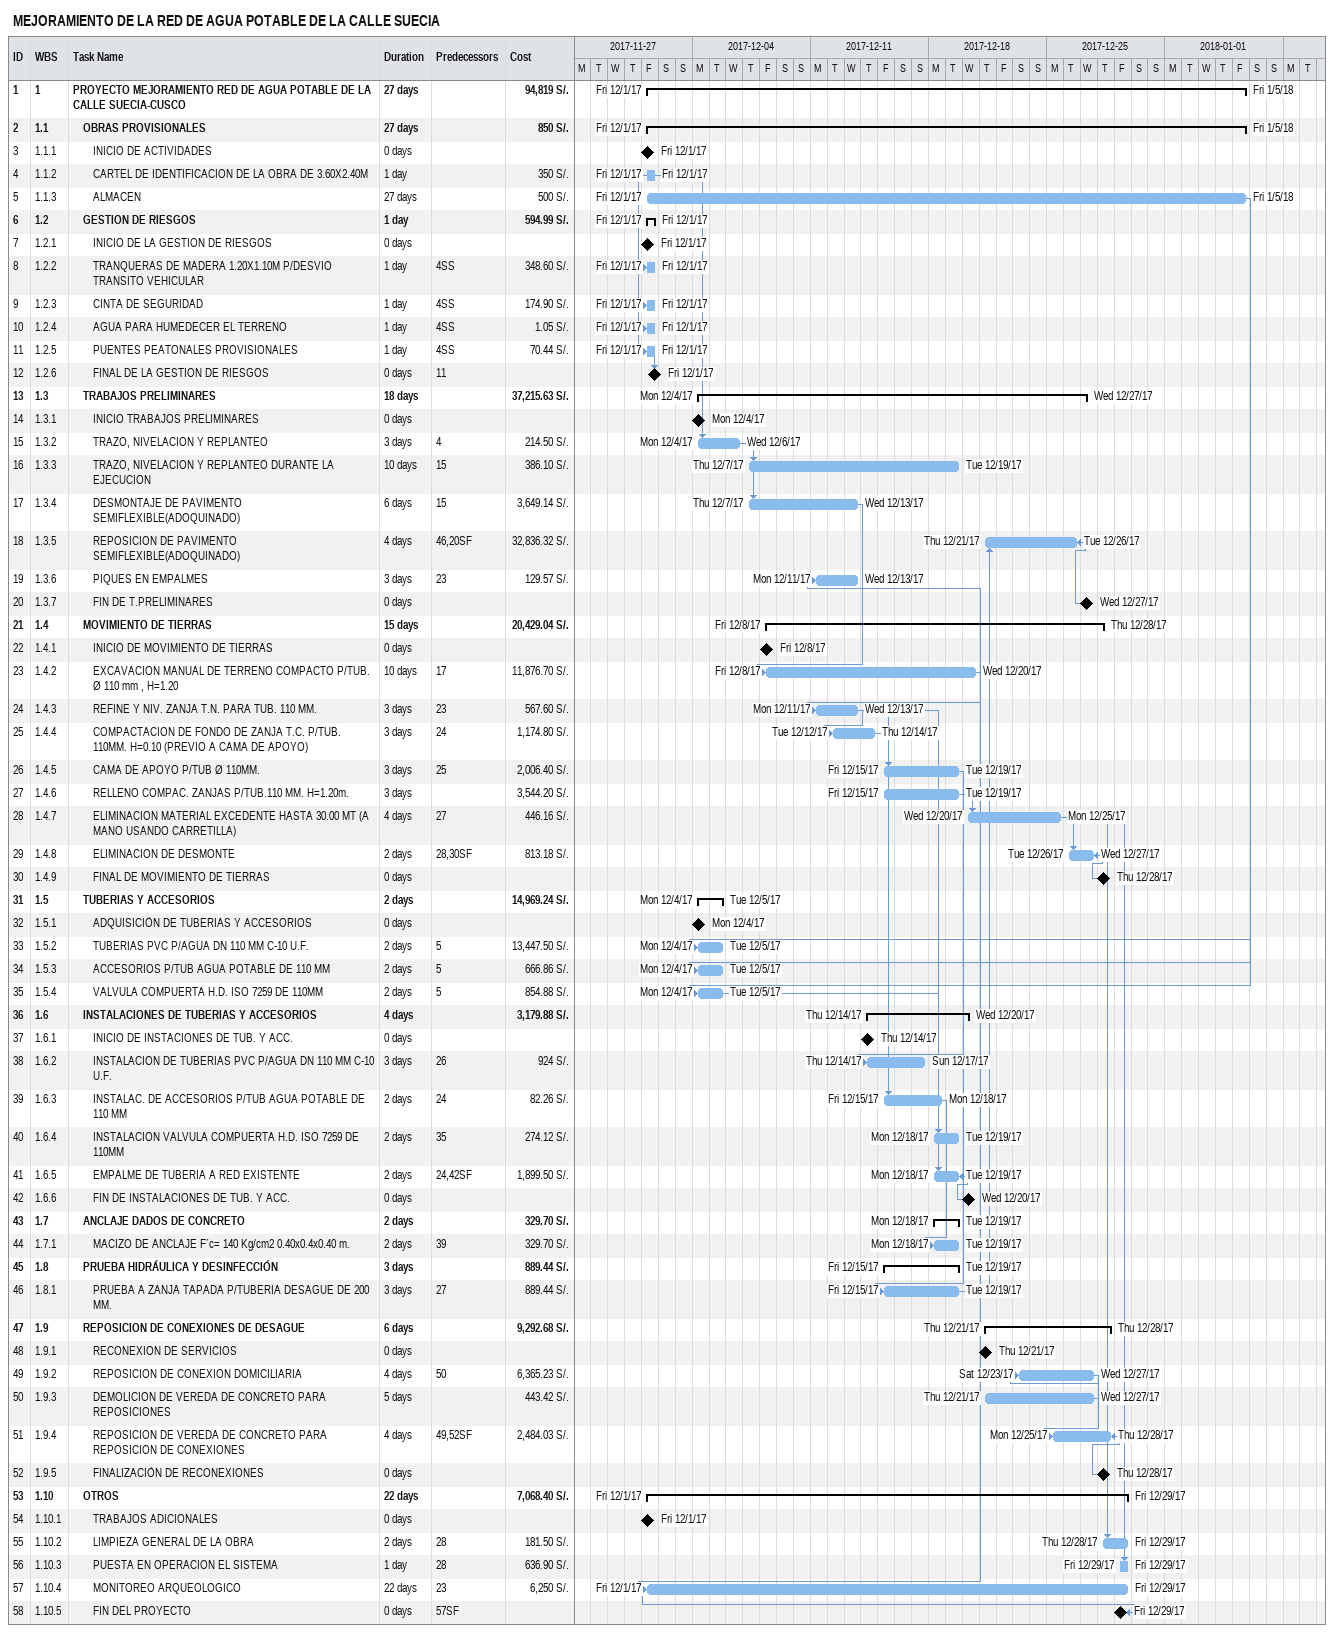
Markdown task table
MEJORAMIENTO DE LA RED DE AGUA POTABLE DE LA CALLE SUECIA

| ID | WBS | Task | Duration | Start | Finish | Predecessors | Cost (S/.) |
|---|---|---|---|---|---|---|---|
| 1 | 1 | **PROYECTO MEJORAMIENTO RED DE AGUA POTABLE DE LA CALLE SUECIA-CUSCO** | 27d | 2017-12-01 | 2018-01-05 |  | 94819 |
| 2 | 1.1 | **OBRAS PROVISIONALES** | 27d | 2017-12-01 | 2018-01-05 |  | 850 |
| 3 | 1.1.1 | INICIO DE ACTIVIDADES | 0d | 2017-12-01 | 2017-12-01 |  |  |
| 4 | 1.1.2 | CARTEL DE IDENTIFICACION DE LA OBRA DE 3.60X2.40M | 1d | 2017-12-01 | 2017-12-01 |  | 350 |
| 5 | 1.1.3 | ALMACEN | 27d | 2017-12-01 | 2018-01-05 |  | 500 |
| 6 | 1.2 | **GESTION DE RIESGOS** | 1d | 2017-12-01 | 2017-12-01 |  | 594.99 |
| 7 | 1.2.1 | INICIO DE LA GESTION DE RIESGOS | 0d | 2017-12-01 | 2017-12-01 |  |  |
| 8 | 1.2.2 | TRANQUERAS DE MADERA 1.20X1.10M P/DESVIO TRANSITO VEHICULAR | 1d | 2017-12-01 | 2017-12-01 | 4SS | 348.60 |
| 9 | 1.2.3 | CINTA DE SEGURIDAD | 1d | 2017-12-01 | 2017-12-01 | 4SS | 174.90 |
| 10 | 1.2.4 | AGUA PARA HUMEDECER EL TERRENO | 1d | 2017-12-01 | 2017-12-01 | 4SS | 1.05 |
| 11 | 1.2.5 | PUENTES PEATONALES PROVISIONALES | 1d | 2017-12-01 | 2017-12-01 | 4SS | 70.44 |
| 12 | 1.2.6 | FINAL DE LA GESTION DE RIESGOS | 0d | 2017-12-01 | 2017-12-01 | 11 |  |
| 13 | 1.3 | **TRABAJOS PRELIMINARES** | 18d | 2017-12-04 | 2017-12-27 |  | 37215.63 |
| 14 | 1.3.1 | INICIO TRABAJOS PRELIMINARES | 0d | 2017-12-04 | 2017-12-04 |  |  |
| 15 | 1.3.2 | TRAZO, NIVELACION Y REPLANTEO | 3d | 2017-12-04 | 2017-12-06 | 4 | 214.50 |
| 16 | 1.3.3 | TRAZO, NIVELACION Y REPLANTEO DURANTE LA EJECUCION | 10d | 2017-12-07 | 2017-12-19 | 15 | 386.10 |
| 17 | 1.3.4 | DESMONTAJE DE PAVIMENTO SEMIFLEXIBLE(ADOQUINADO) | 6d | 2017-12-07 | 2017-12-13 | 15 | 3649.14 |
| 18 | 1.3.5 | REPOSICION DE PAVIMENTO SEMIFLEXIBLE(ADOQUINADO) | 4d | 2017-12-21 | 2017-12-26 | 46, 20SF | 32836.32 |
| 19 | 1.3.6 | PIQUES EN EMPALMES | 3d | 2017-12-11 | 2017-12-13 | 23 | 129.57 |
| 20 | 1.3.7 | FIN DE T.PRELIMINARES | 0d | 2017-12-27 | 2017-12-27 |  |  |
| 21 | 1.4 | **MOVIMIENTO DE TIERRAS** | 15d | 2017-12-08 | 2017-12-28 |  | 20429.04 |
| 22 | 1.4.1 | INICIO DE MOVIMIENTO DE TIERRAS | 0d | 2017-12-08 | 2017-12-08 |  |  |
| 23 | 1.4.2 | EXCAVACION MANUAL DE TERRENO COMPACTO P/TUB. Ø 110 mm , H=1.20 | 10d | 2017-12-08 | 2017-12-20 | 17 | 11876.70 |
| 24 | 1.4.3 | REFINE Y NIV. ZANJA T.N. PARA TUB. 110 MM. | 3d | 2017-12-11 | 2017-12-13 | 23 | 567.60 |
| 25 | 1.4.4 | COMPACTACION DE FONDO DE ZANJA T.C. P/TUB. 110MM. H=0.10 (PREVIO A CAMA DE APOYO) | 3d | 2017-12-12 | 2017-12-14 | 24 | 1174.80 |
| 26 | 1.4.5 | CAMA DE APOYO P/TUB Ø 110MM. | 3d | 2017-12-15 | 2017-12-19 | 25 | 2006.40 |
| 27 | 1.4.6 | RELLENO COMPAC. ZANJAS P/TUB.110 MM. H=1.20m. | 3d | 2017-12-15 | 2017-12-19 |  | 3544.20 |
| 28 | 1.4.7 | ELIMINACION MATERIAL EXCEDENTE HASTA 30.00 MT (A MANO USANDO CARRETILLA) | 4d | 2017-12-20 | 2017-12-25 | 27 | 446.16 |
| 29 | 1.4.8 | ELIMINACION DE DESMONTE | 2d | 2017-12-26 | 2017-12-27 | 28, 30SF | 813.18 |
| 30 | 1.4.9 | FINAL DE MOVIMIENTO DE TIERRAS | 0d | 2017-12-28 | 2017-12-28 |  |  |
| 31 | 1.5 | **TUBERIAS Y ACCESORIOS** | 2d | 2017-12-04 | 2017-12-05 |  | 14969.24 |
| 32 | 1.5.1 | ADQUISICIÓN DE TUBERIAS Y ACCESORIOS | 0d | 2017-12-04 | 2017-12-04 |  |  |
| 33 | 1.5.2 | TUBERIAS PVC P/AGUA DN 110 MM C-10 U.F. | 2d | 2017-12-04 | 2017-12-05 | 5 | 13447.50 |
| 34 | 1.5.3 | ACCESORIOS P/TUB AGUA POTABLE DE 110 MM | 2d | 2017-12-04 | 2017-12-05 | 5 | 666.86 |
| 35 | 1.5.4 | VALVULA COMPUERTA H.D. ISO 7259 DE 110MM | 2d | 2017-12-04 | 2017-12-05 | 5 | 854.88 |
| 36 | 1.6 | **INSTALACIONES DE TUBERIAS Y ACCESORIOS** | 4d | 2017-12-14 | 2017-12-20 |  | 3179.88 |
| 37 | 1.6.1 | INICIO DE INSTACIONES DE TUB. Y ACC. | 0d | 2017-12-14 | 2017-12-14 |  |  |
| 38 | 1.6.2 | INSTALACION DE TUBERIAS PVC P/AGUA DN 110 MM C-10 U.F. | 3d | 2017-12-14 | 2017-12-17 | 26 | 924 |
| 39 | 1.6.3 | INSTALAC. DE ACCESORIOS P/TUB AGUA POTABLE DE 110 MM | 2d | 2017-12-15 | 2017-12-18 | 24 | 82.26 |
| 40 | 1.6.4 | INSTALACION VALVULA COMPUERTA H.D. ISO 7259 DE 110MM | 2d | 2017-12-18 | 2017-12-19 | 35 | 274.12 |
| 41 | 1.6.5 | EMPALME DE TUBERIA A RED EXISTENTE | 2d | 2017-12-18 | 2017-12-19 | 24, 42SF | 1899.50 |
| 42 | 1.6.6 | FIN DE INSTALACIONES DE TUB. Y ACC. | 0d | 2017-12-20 | 2017-12-20 |  |  |
| 43 | 1.7 | **ANCLAJE DADOS DE CONCRETO** | 2d | 2017-12-18 | 2017-12-19 |  | 329.70 |
| 44 | 1.7.1 | MACIZO DE ANCLAJE F´c= 140 Kg/cm2 0.40x0.4x0.40 m. | 2d | 2017-12-18 | 2017-12-19 | 39 | 329.70 |
| 45 | 1.8 | **PRUEBA HIDRÁULICA Y DESINFECCIÓN** | 3d | 2017-12-15 | 2017-12-19 |  | 889.44 |
| 46 | 1.8.1 | PRUEBA A ZANJA TAPADA P/TUBERIA DESAGUE DE 200 MM. | 3d | 2017-12-15 | 2017-12-19 | 27 | 889.44 |
| 47 | 1.9 | **REPOSICION DE CONEXIONES DE DESAGUE** | 6d | 2017-12-21 | 2017-12-28 |  | 9292.68 |
| 48 | 1.9.1 | RECONEXION DE SERVICIOS | 0d | 2017-12-21 | 2017-12-21 |  |  |
| 49 | 1.9.2 | REPOSICION DE CONEXION DOMICILIARIA | 4d | 2017-12-23 | 2017-12-27 | 50 | 6365.23 |
| 50 | 1.9.3 | DEMOLICION DE VEREDA DE CONCRETO PARA REPOSICIONES | 5d | 2017-12-21 | 2017-12-27 |  | 443.42 |
| 51 | 1.9.4 | REPOSICION DE VEREDA DE CONCRETO PARA REPOSICION DE CONEXIONES | 4d | 2017-12-25 | 2017-12-28 | 49, 52SF | 2484.03 |
| 52 | 1.9.5 | FINALIZACIÓN DE RECONEXIONES | 0d | 2017-12-28 | 2017-12-28 |  |  |
| 53 | 1.10 | **OTROS** | 22d | 2017-12-01 | 2017-12-29 |  | 7068.40 |
| 54 | 1.10.1 | TRABAJOS ADICIONALES | 0d | 2017-12-01 | 2017-12-01 |  |  |
| 55 | 1.10.2 | LIMPIEZA GENERAL DE LA OBRA | 2d | 2017-12-28 | 2017-12-29 | 28 | 181.50 |
| 56 | 1.10.3 | PUESTA EN OPERACION EL SISTEMA | 1d | 2017-12-29 | 2017-12-29 | 28 | 636.90 |
| 57 | 1.10.4 | MONITOREO ARQUEOLOGICO | 22d | 2017-12-01 | 2017-12-29 | 23 | 6250 |
| 58 | 1.10.5 | FIN DEL PROYECTO | 0d | 2017-12-29 | 2017-12-29 | 57SF |  |
